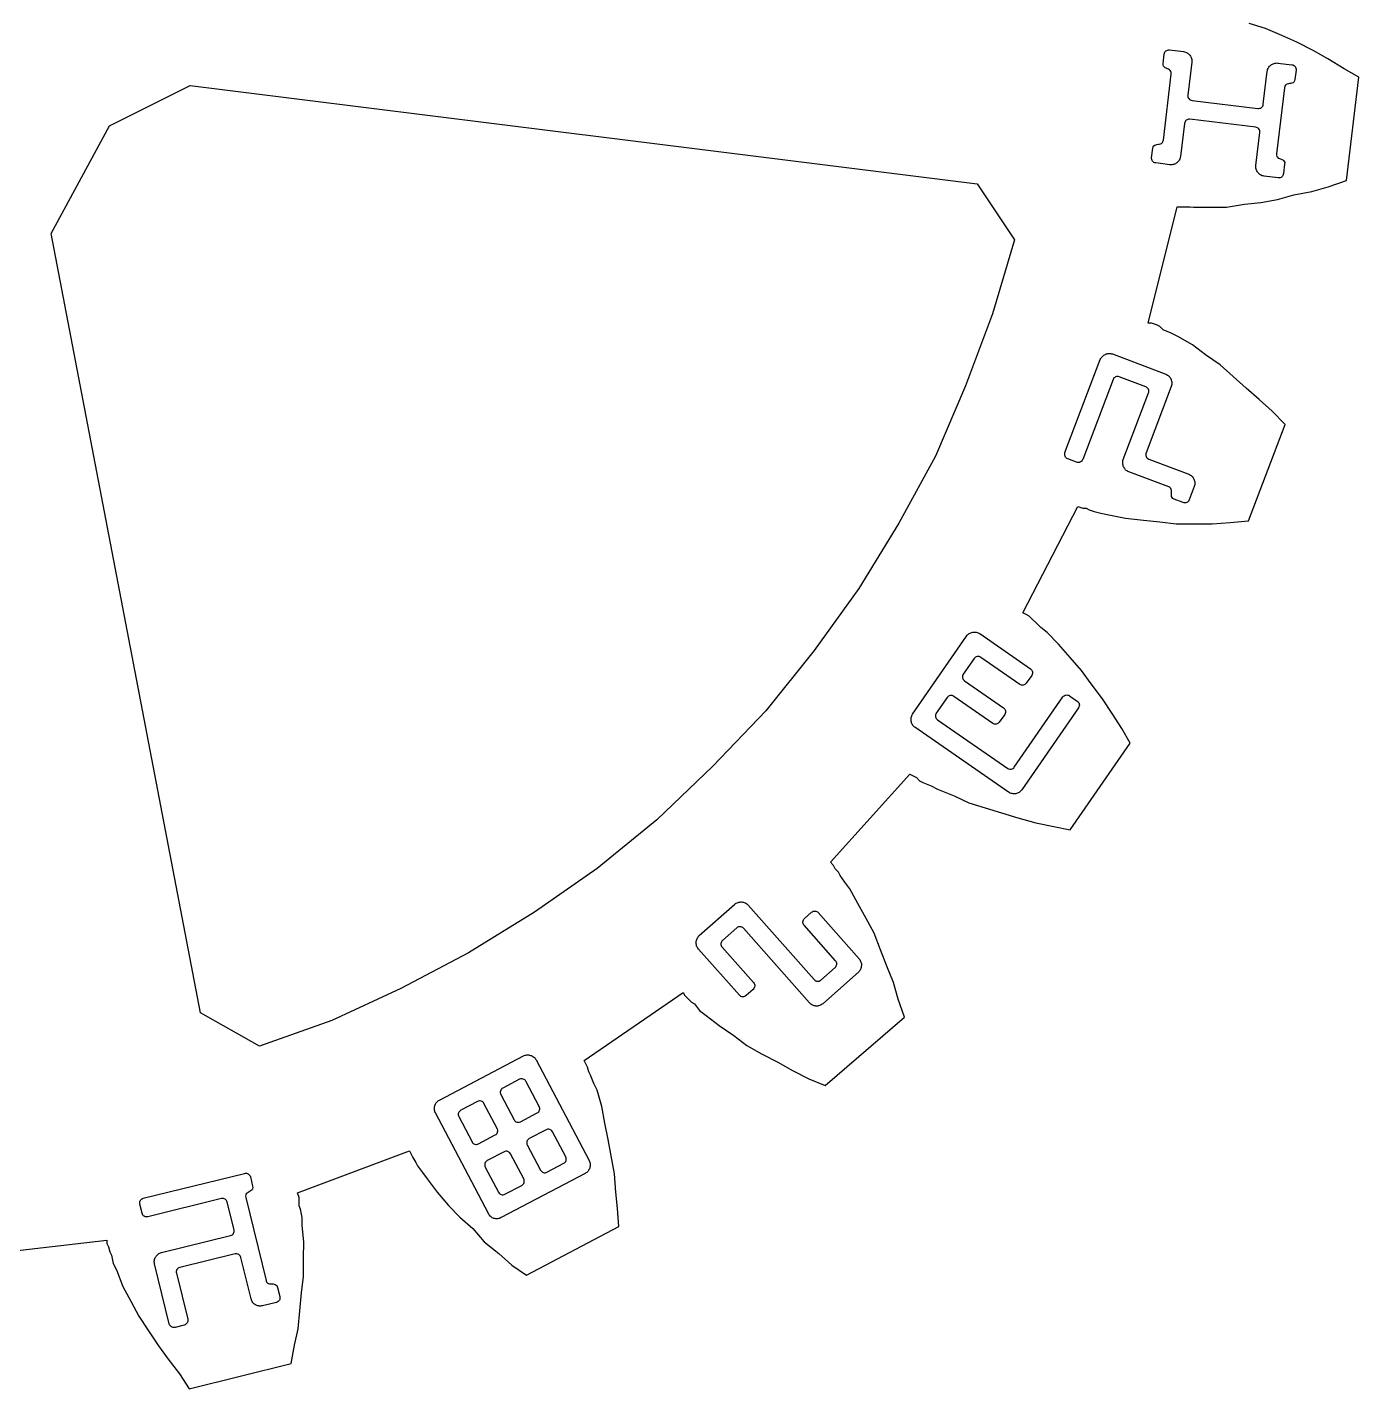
# Model space of a CAD drawing. Extents: x 6 to 255, y 30 to 363.
# Drawn here: x 217.14 to 254.85, y 113.71 to 152.26 of the extents above; entities that cross this region are included whole.
import ezdxf

# ---------------------------------------------------------------- set-up
doc = ezdxf.new("R2010")
doc.units = 0
doc.layers.add('Cut', color=7, linetype='CONTINUOUS')
doc.layers.add('Engrave', color=7, linetype='CONTINUOUS')

msp = doc.modelspace()

# ---------------------------------------------------------------- linework, layer by layer
at = {"layer": 'Cut', "color": 7}
for p, q in [((252.213533, 152.219603), (251.749907, 152.362938)), ((252.676771, 152.029863), (252.213533, 152.219603)), ((253.093532, 151.840511), (252.676771, 152.029863)), ((253.556381, 151.604127), (253.093532, 151.840511)), ((253.972753, 151.368132), (253.556381, 151.604127)), ((254.435215, 151.085367), (253.972753, 151.368132)), ((254.851587, 150.849372), (254.435215, 151.085367)), ((254.501775, 147.923872), (254.851587, 150.849372)), ((219.466584, 149.471061), (221.753784, 150.614042)), ((221.753784, 150.614042), (244.042268, 147.824882)), ((217.81419, 146.416989), (219.466584, 149.471061)), ((244.042268, 147.824882), (245.098106, 146.235654)), ((253.523001, 147.606709), (253.988956, 147.742282)), ((253.988956, 147.742282), (254.501775, 147.923872)), ((251.614257, 147.250666), (252.079435, 147.29319)), ((252.079435, 147.29319), (252.545002, 147.382358)), ((252.545002, 147.382358), (253.010957, 147.51793)), ((253.010957, 147.51793), (253.523001, 147.606709)), ((248.889706, 143.880079), (249.707414, 147.173534)), ((249.707414, 147.173534), (249.846868, 147.17237)), ((249.846868, 147.17237), (249.939916, 147.171593)), ((249.939916, 147.171593), (250.07937, 147.170428)), ((250.07937, 147.170428), (250.172418, 147.169651)), ((250.172418, 147.169651), (250.404921, 147.16771)), ((250.404921, 147.16771), (250.637423, 147.165768)), ((250.637423, 147.165768), (251.102213, 147.161887)), ((251.102213, 147.161887), (251.614257, 147.250666)), ((222.045783, 124.348776), (217.81419, 146.416989)), ((245.098106, 146.235654), (244.476397, 144.149108)), ((244.476397, 144.149108), (243.715645, 142.110202)), ((248.982755, 143.879302), (248.889706, 143.880079)), ((249.121821, 143.831732), (248.982755, 143.879302)), ((249.214482, 143.78455), (249.121821, 143.831732)), ((249.306753, 143.690724), (249.214482, 143.78455)), ((249.538479, 143.595734), (249.306753, 143.690724)), ((249.723561, 143.501134), (249.538479, 143.595734)), ((250.139933, 143.265138), (249.723561, 143.501134)), ((250.509441, 142.98315), (250.139933, 143.265138)), ((250.925426, 142.700773), (250.509441, 142.98315)), ((251.294546, 142.37231), (250.925426, 142.700773)), ((251.663666, 142.043847), (251.294546, 142.37231)), ((243.715645, 142.110202), (242.862328, 140.118574)), ((252.032786, 141.715386), (251.663666, 142.043847)), ((252.401906, 141.386923), (252.032786, 141.715386)), ((252.770638, 141.011981), (252.401906, 141.386923)), ((251.725065, 138.278639), (252.770638, 141.011981)), ((242.862328, 140.118574), (241.823857, 138.221451)), ((245.335043, 135.682119), (246.894096, 138.690486)), ((246.894096, 138.690486), (247.033162, 138.642916)), ((247.033162, 138.642916), (247.126211, 138.642139)), ((247.126211, 138.642139), (247.218872, 138.594957)), ((247.218872, 138.594957), (247.357938, 138.547387)), ((247.357938, 138.547387), (247.54341, 138.49943)), ((247.54341, 138.49943), (247.775524, 138.451083)), ((247.775524, 138.451083), (248.239538, 138.354154)), ((241.823857, 138.221451), (240.692821, 136.371581)), ((248.239538, 138.354154), (248.750417, 138.303479)), ((248.750417, 138.303479), (249.21482, 138.253192)), ((249.21482, 138.253192), (249.679223, 138.202906)), ((249.679223, 138.202906), (250.19049, 138.198637)), ((250.19049, 138.198637), (250.701757, 138.194367)), ((250.701757, 138.194367), (251.213411, 138.236503)), ((251.213411, 138.236503), (251.725065, 138.278639)), ((240.692821, 136.371581), (239.423131, 134.615829)), ((245.427704, 135.634937), (245.335043, 135.682119)), ((245.520365, 135.587755), (245.427704, 135.634937)), ((245.612637, 135.493929), (245.520365, 135.587755)), ((245.704908, 135.400104), (245.612637, 135.493929)), ((245.843198, 135.259486), (245.704908, 135.400104)), ((246.027892, 135.11848), (245.843198, 135.259486)), ((246.350533, 134.790405), (246.027892, 135.11848)), ((239.423131, 134.615829), (238.060853, 132.90733)), ((246.672786, 134.415851), (246.350533, 134.790405)), ((246.995037, 134.041297), (246.672786, 134.415851)), ((247.27081, 133.667131), (246.995037, 134.041297)), ((247.592673, 133.246098), (247.27081, 133.667131)), ((247.868059, 132.825454), (247.592673, 133.246098)), ((238.060853, 132.90733), (236.560308, 131.339448)), ((248.143911, 132.404472), (247.868059, 132.825454)), ((248.37292, 131.984217), (248.143911, 132.404472)), ((246.679094, 129.53477), (248.37292, 131.984217)), ((236.560308, 131.339448), (234.967199, 129.81882)), ((239.884569, 128.615532), (242.13655, 131.1068)), ((242.13655, 131.1068), (242.229211, 131.059618)), ((242.229211, 131.059618), (242.321872, 131.012436)), ((242.321872, 131.012436), (242.414143, 130.91861)), ((242.414143, 130.91861), (242.506804, 130.871428)), ((242.506804, 130.871428), (242.738529, 130.776438)), ((242.738529, 130.776438), (242.923611, 130.681838)), ((242.923611, 130.681838), (243.38685, 130.492097)), ((243.38685, 130.492097), (243.803611, 130.302745)), ((243.803611, 130.302745), (244.267237, 130.15941)), ((244.267237, 130.15941), (244.730863, 130.016075)), ((244.730863, 130.016075), (245.194489, 129.87274)), ((234.967199, 129.81882), (233.2823, 128.438398)), ((245.194489, 129.87274), (245.704591, 129.729017)), ((245.704591, 129.729017), (246.215081, 129.631699)), ((246.215081, 129.631699), (246.679094, 129.53477)), ((233.2823, 128.438398), (231.505589, 127.198206)), ((239.97684, 128.521706), (239.884569, 128.615532)), ((240.022469, 128.42827), (239.97684, 128.521706)), ((240.11474, 128.334445), (240.022469, 128.42827)), ((240.160368, 128.241009), (240.11474, 128.334445)), ((240.29827, 128.053985), (240.160368, 128.241009)), ((240.436172, 127.866962), (240.29827, 128.053985)), ((240.665181, 127.446707), (240.436172, 127.866962)), ((240.89419, 127.026452), (240.665181, 127.446707)), ((231.505589, 127.198206), (229.636701, 126.051743)), ((241.123199, 126.606196), (240.89419, 127.026452)), ((241.305177, 126.139854), (241.123199, 126.606196)), ((241.487155, 125.673512), (241.305177, 126.139854)), ((229.636701, 126.051743), (227.722501, 125.045099)), ((241.669133, 125.20717), (241.487155, 125.673512)), ((227.722501, 125.045099), (225.7626, 124.131796)), ((232.911783, 123.003188), (235.716862, 124.932038)), ((235.716862, 124.932038), (235.76249, 124.838602)), ((241.804705, 124.741215), (241.669133, 125.20717)), ((235.76249, 124.838602), (235.854762, 124.744777)), ((235.854762, 124.744777), (235.947033, 124.650951)), ((235.947033, 124.650951), (236.039694, 124.603769)), ((236.039694, 124.603769), (236.177596, 124.416746)), ((241.986295, 124.228396), (241.804705, 124.741215)), ((223.711275, 123.405199), (222.045783, 124.348776)), ((236.177596, 124.416746), (236.36229, 124.27574)), ((236.36229, 124.27574), (236.731798, 123.993751)), ((239.738972, 122.294888), (241.986295, 124.228396)), ((225.7626, 124.131796), (223.711275, 123.405199)), ((236.731798, 123.993751), (237.147783, 123.711374)), ((237.147783, 123.711374), (237.517291, 123.429386)), ((237.517291, 123.429386), (237.933664, 123.19339)), ((232.957411, 122.909752), (232.911783, 123.003188)), ((237.933664, 123.19339), (238.396512, 122.957007)), ((233.00304, 122.816316), (232.957411, 122.909752)), ((233.04828, 122.676474), (233.00304, 122.816316)), ((233.093909, 122.583038), (233.04828, 122.676474)), ((238.396512, 122.957007), (238.812884, 122.721011)), ((238.812884, 122.721011), (239.275733, 122.484628)), ((233.185016, 122.349759), (233.093909, 122.583038)), ((233.276512, 122.163123), (233.185016, 122.349759)), ((239.275733, 122.484628), (239.738972, 122.294888)), ((233.412085, 121.697168), (233.276512, 122.163123)), ((233.501252, 121.231601), (233.412085, 121.697168)), ((233.590419, 120.766034), (233.501252, 121.231601)), ((233.679586, 120.300467), (233.590419, 120.766034)), ((224.792624, 119.259302), (227.963332, 120.441374)), ((227.963332, 120.441374), (228.00896, 120.347938)), ((228.00896, 120.347938), (228.054588, 120.254502)), ((233.768365, 119.788423), (233.679586, 120.300467)), ((228.054588, 120.254502), (228.146472, 120.114271)), ((228.146472, 120.114271), (228.192101, 120.020835)), ((228.192101, 120.020835), (228.330002, 119.833812)), ((228.330002, 119.833812), (228.467904, 119.646788)), ((228.467904, 119.646788), (228.743683, 119.272622)), ((233.810501, 119.276768), (233.768365, 119.788423)), ((224.837865, 119.119461), (224.792624, 119.259302)), ((228.743683, 119.272622), (229.065938, 118.898069)), ((233.853025, 118.81159), (233.810501, 119.276768)), ((224.835923, 118.886959), (224.837088, 119.026413)), ((224.881551, 118.793523), (224.835923, 118.886959)), ((224.837088, 119.026413), (224.837865, 119.119461)), ((224.926015, 118.560633), (224.881551, 118.793523)), ((229.065938, 118.898069), (229.388582, 118.569991)), ((233.895161, 118.299936), (233.853025, 118.81159)), ((224.924074, 118.328131), (224.926015, 118.560633)), ((229.388582, 118.569991), (229.757702, 118.241526)), ((224.966598, 117.862953), (224.924074, 118.328131)), ((229.757702, 118.241526), (230.079957, 117.866972)), ((231.280659, 116.927276), (233.895161, 118.299936)), ((215.992614, 117.519904), (219.389122, 117.909885)), ((219.389122, 117.909885), (219.388345, 117.816836)), ((219.388345, 117.816836), (219.433973, 117.7234)), ((219.433973, 117.7234), (219.479214, 117.583559)), ((224.962716, 117.398163), (224.966598, 117.862953)), ((230.079957, 117.866972), (230.495554, 117.538119)), ((219.479214, 117.583559), (219.524842, 117.490123)), ((219.524842, 117.490123), (219.569306, 117.257233)), ((219.569306, 117.257233), (219.660802, 117.070597)), ((224.958447, 116.886896), (224.962716, 117.398163)), ((230.495554, 117.538119), (230.864674, 117.209653)), ((230.864674, 117.209653), (231.280659, 116.927276)), ((219.660802, 117.070597), (219.84278, 116.604255)), ((224.908161, 116.422493), (224.958447, 116.886896)), ((219.84278, 116.604255), (220.071789, 116.184)), ((220.071789, 116.184), (220.300798, 115.763745)), ((224.857486, 115.911614), (224.908161, 116.422493)), ((220.300798, 115.763745), (220.576189, 115.343102)), ((224.806811, 115.400734), (224.857486, 115.911614)), ((220.576189, 115.343102), (220.85158, 114.92246)), ((224.709882, 114.936721), (224.806811, 115.400734)), ((220.85158, 114.92246), (221.127358, 114.548294)), ((224.612564, 114.426231), (224.709882, 114.936721)), ((221.127358, 114.548294), (221.449225, 114.127263)), ((221.449225, 114.127263), (221.724616, 113.706621)), ((221.724616, 113.706621), (224.612564, 114.426231))]:
    msp.add_line(p, q, dxfattribs=at)
at = {"layer": 'Engrave', "color": 5}
for p, q in [((249.489423, 151.617466), (249.889584, 151.569085)), ((249.307656, 151.233429), (249.339909, 151.500203)), ((250.124094, 151.270055), (250.01121, 150.336343)), ((252.557311, 151.246563), (252.957475, 151.198184)), ((249.316412, 149.066978), (249.542178, 150.934402)), ((252.145403, 150.078324), (252.258284, 151.012036)), ((253.074738, 151.048673), (253.042486, 150.781896)), ((252.743462, 150.547356), (252.517693, 148.67993)), ((250.128463, 150.186825), (251.995887, 149.961058)), ((251.931394, 149.427492), (250.063971, 149.653258)), ((249.914457, 149.535997), (249.801573, 148.602285)), ((251.935776, 148.344266), (252.04866, 149.277978)), ((248.985132, 148.565659), (249.017385, 148.832433)), ((249.502546, 148.367761), (249.102382, 148.41614)), ((252.752217, 148.380901), (252.719964, 148.114126)), ((252.719964, 148.114126), (252.719969, 148.114118)), ((252.570456, 147.996853), (252.170292, 148.045232)), ((246.530495, 140.213999), (247.531408, 142.852032)), ((247.877975, 143.007949), (249.385423, 142.435999)), ((247.890934, 142.284509), (247.033012, 140.023335)), ((248.817944, 142.076494), (248.064218, 142.362468)), ((248.180973, 140.0189), (248.895907, 141.90321)), ((249.541336, 142.089429), (248.826401, 140.205119)), ((246.859729, 139.945391), (246.608486, 140.040715)), ((248.904394, 140.031836), (250.03498, 139.602875)), ((249.467467, 139.24337), (248.336882, 139.672331)), ((250.190891, 139.256305), (250.047902, 138.879443)), ((249.874436, 138.801478), (249.623196, 138.896802)), ((250.047902, 138.879443), (250.04772, 138.879419)), ((242.213632, 132.810724), (243.742805, 135.020371)), ((244.116688, 135.088398), (245.55296, 134.094435)), ((243.955374, 134.38308), (243.649539, 133.941149)), ((245.247141, 133.65252), (244.142315, 134.417108)), ((245.586998, 133.907496), (245.43408, 133.686532)), ((243.683567, 133.754205), (244.788391, 132.98962)), ((243.190805, 133.278259), (242.88497, 132.836331)), ((244.482569, 132.547702), (243.377746, 133.31229)), ((245.094595, 131.307145), (246.47085, 133.295827)), ((246.657791, 133.329855), (246.878755, 133.176939)), ((242.918972, 132.649387), (244.907654, 131.27313)), ((244.822429, 132.802681), (244.669511, 132.581717)), ((246.912794, 132.990001), (245.307159, 130.669869)), ((244.933374, 130.601834), (242.281797, 132.436842)), ((245.307159, 130.669869), (245.307257, 130.669994)), ((236.171718, 126.536834), (237.177569, 127.427618)), ((237.556894, 127.404604), (239.427535, 125.292319)), ((239.15171, 127.022281), (239.352881, 127.200438)), ((239.542544, 127.188932), (240.70056, 125.881327)), ((237.232076, 126.758021), (236.829737, 126.401706)), ((239.292384, 124.634229), (237.42174, 126.746514)), ((240.030955, 125.826756), (239.140174, 126.832607)), ((237.306731, 124.849904), (236.148715, 126.157509)), ((236.818199, 126.212032), (237.708982, 125.206184)), ((239.617199, 125.280815), (240.019538, 125.637127)), ((240.677554, 125.502001), (239.671706, 124.611218)), ((237.697565, 125.016554), (237.496397, 124.838397)), ((239.671706, 124.611218), (239.671709, 124.611197)), ((228.810028, 121.882065), (231.188495, 123.132589)), ((231.551392, 123.019807), (233.052024, 120.165649)), ((231.081852, 122.469331), (230.606158, 122.219226)), ((231.638459, 121.699388), (231.263301, 122.412927)), ((229.892619, 121.844068), (229.416924, 121.593963)), ((230.549756, 122.037777), (230.924912, 121.324238)), ((230.197874, 118.665004), (228.697244, 121.519162)), ((230.449225, 121.074125), (230.074067, 121.787664)), ((231.106363, 121.267829), (231.582055, 121.517932)), ((231.582055, 121.517932), (231.582047, 121.517935)), ((229.360523, 121.412511), (229.735681, 120.698972)), ((229.91713, 120.642566), (230.392824, 120.892671)), ((230.392824, 120.892671), (230.392816, 120.892671)), ((231.832165, 121.042251), (231.356474, 120.792145)), ((232.388775, 120.272308), (232.013614, 120.985847)), ((230.642935, 120.41699), (230.16724, 120.166885)), ((231.199541, 119.647047), (230.824383, 120.360586)), ((231.300072, 120.610697), (231.67523, 119.897155)), ((230.110839, 119.985436), (230.486, 119.271897)), ((231.856682, 119.840749), (232.332371, 120.090854)), ((232.332371, 120.090854), (232.332363, 120.090854)), ((220.424269, 119.09931), (223.294617, 119.805281)), ((223.45718, 119.706907), (223.521357, 119.445964)), ((232.939227, 119.802755), (230.560774, 118.552217)), ((230.667448, 119.215488), (231.14314, 119.465593)), ((231.14314, 119.465593), (231.143132, 119.465593)), ((220.390074, 118.67581), (220.325894, 118.93675)), ((222.640159, 119.090867), (220.552631, 118.577432)), ((222.995259, 118.209667), (222.802722, 118.992489)), ((223.324581, 119.120844), (223.902198, 116.772376)), ((220.939825, 117.565763), (222.896882, 118.047107)), ((221.160228, 115.544529), (220.743063, 117.240643)), ((223.025231, 117.525224), (221.459583, 117.140149)), ((223.476597, 116.252612), (223.187791, 117.426847)), ((221.361209, 116.977589), (221.682103, 115.672884)), ((224.227334, 116.575624), (224.291514, 116.314684)), ((224.193137, 116.152124), (223.801725, 116.055855)), ((221.583726, 115.510324), (221.322783, 115.446144)), ((221.322783, 115.446144), (221.322786, 115.446152))]:
    msp.add_line(p, q, dxfattribs=at)
for points in [[(249.339909, 151.500203), (249.344266, 151.536328), (249.361245, 151.565995), (249.390847, 151.589206)], [(249.390847, 151.589206), (249.420438, 151.612412), (249.453296, 151.621832), (249.489423, 151.617466)], [(249.889584, 151.569085), (249.92571, 151.56471), (249.958829, 151.552953), (249.98894, 151.533813)], [(249.98894, 151.533813), (250.019215, 151.516056), (250.045347, 151.493161), (250.067336, 151.465127)], [(249.319933, 151.160044), (249.308062, 151.178399), (249.30397, 151.202861), (249.307656, 151.233429)], [(249.363081, 151.11465), (249.344797, 151.126732), (249.330414, 151.141864), (249.319933, 151.160044)], [(250.067336, 151.465127), (250.088106, 151.438653), (250.104194, 151.40851), (250.115601, 151.374698)], [(250.115601, 151.374698), (250.12562, 151.341061), (250.128451, 151.30618), (250.124094, 151.270055)], [(252.293556, 151.11139), (252.311315, 151.141667), (252.334127, 151.167104), (252.361993, 151.187701)], [(252.361993, 151.187701), (252.388639, 151.209855), (252.418779, 151.225948), (252.452415, 151.23598)], [(252.452415, 151.23598), (252.486219, 151.24741), (252.521185, 151.250937), (252.557311, 151.246563)], [(252.957475, 151.198184), (252.993599, 151.193809), (253.02335, 151.177525), (253.046727, 151.149331)], [(253.046727, 151.149331), (253.070107, 151.121132), (253.079444, 151.087579), (253.074738, 151.048673)], [(249.424922, 151.083913), (249.401972, 151.092327), (249.381359, 151.102572), (249.363081, 151.11465)], [(249.486758, 151.053176), (249.468474, 151.065241), (249.447862, 151.075487), (249.424922, 151.083913)], [(249.531991, 151.007528), (249.52012, 151.025883), (249.505043, 151.041099), (249.486758, 151.053176)], [(249.542178, 150.934402), (249.545882, 150.96497), (249.542486, 150.989346), (249.531991, 151.007528)], [(252.258284, 151.012036), (252.262641, 151.048159), (252.274398, 151.081277), (252.293556, 151.11139)], [(253.042486, 150.781896), (253.038464, 150.748552), (253.029188, 150.724298), (253.014657, 150.709136)], [(252.773373, 150.619866), (252.757462, 150.604872), (252.747492, 150.580703), (252.743462, 150.547356)], [(252.825845, 150.651586), (252.805384, 150.645607), (252.787893, 150.635033), (252.773373, 150.619866)], [(252.892975, 150.66463), (252.868848, 150.663396), (252.846472, 150.659048), (252.825845, 150.651586)], [(252.959851, 150.675584), (252.939388, 150.669605), (252.917096, 150.665953), (252.892975, 150.66463)], [(253.014657, 150.709136), (252.998747, 150.694143), (252.980478, 150.682959), (252.959851, 150.675584)], [(250.01121, 150.336343), (250.006836, 150.300214), (250.015558, 150.267438), (250.037377, 150.238016)], [(250.037377, 150.238016), (250.059198, 150.208593), (250.08956, 150.191529), (250.128463, 150.186825)], [(251.995887, 149.961058), (252.034791, 149.956349), (252.068261, 149.964992), (252.096296, 149.986987)], [(252.096296, 149.986987), (252.124328, 150.008974), (252.140697, 150.03942), (252.145403, 150.078324)], [(249.965395, 149.624998), (249.935804, 149.60179), (249.918825, 149.572123), (249.914457, 149.535997)], [(250.063971, 149.653258), (250.027844, 149.657632), (249.994986, 149.648212), (249.965395, 149.624998)], [(252.020646, 149.378636), (251.997266, 149.406837), (251.967515, 149.423122), (251.931394, 149.427492)], [(252.04866, 149.277978), (252.05337, 149.316883), (252.044032, 149.350435), (252.020646, 149.378636)], [(249.017385, 148.832433), (249.021248, 148.864391), (249.03105, 148.887172), (249.046793, 148.900775)], [(249.046793, 148.900775), (249.06131, 148.915944), (249.078801, 148.926517), (249.099265, 148.932493)], [(249.099265, 148.932493), (249.119892, 148.939866), (249.142269, 148.944214), (249.166395, 148.945537)], [(249.166395, 148.945537), (249.190688, 148.948236), (249.213063, 148.952584), (249.233523, 148.958581)], [(249.233523, 148.958581), (249.254152, 148.965954), (249.272421, 148.977137), (249.288331, 148.99213)], [(249.288331, 148.99213), (249.303024, 149.008676), (249.312385, 149.033625), (249.316412, 149.066978)], [(249.011299, 148.467332), (248.98948, 148.496754), (248.980758, 148.529529), (248.985132, 148.565659)], [(249.102382, 148.41614), (249.063478, 148.42085), (249.033117, 148.437914), (249.011299, 148.467332)], [(249.767881, 148.49851), (249.750122, 148.468233), (249.728004, 148.442712), (249.701528, 148.421948)], [(249.801573, 148.602285), (249.797039, 148.564767), (249.785809, 148.530176), (249.767881, 148.49851)], [(252.517693, 148.67993), (252.513671, 148.646585), (252.517596, 148.620736), (252.529467, 148.602381)], [(252.529467, 148.602381), (252.539962, 148.584198), (252.554345, 148.569067), (252.572617, 148.556986)], [(252.572617, 148.556986), (252.591066, 148.546297), (252.611846, 148.53744), (252.634959, 148.530417)], [(252.634959, 148.530417), (252.658076, 148.523396), (252.678773, 148.513846), (252.697048, 148.501765)], [(252.697048, 148.501765), (252.715499, 148.491076), (252.73066, 148.476554), (252.742533, 148.458201)], [(252.742533, 148.458201), (252.753028, 148.440019), (252.756256, 148.414252), (252.752217, 148.380901)], [(249.611358, 148.375752), (249.576331, 148.365892), (249.54006, 148.363228), (249.502546, 148.367761)], [(249.701528, 148.421948), (249.675052, 148.401183), (249.644996, 148.385785), (249.611358, 148.375752)], [(251.946359, 148.239367), (251.935017, 148.273202), (251.93149, 148.308168), (251.935776, 148.344266)], [(251.994376, 148.146858), (251.972391, 148.174892), (251.956385, 148.205728), (251.946359, 148.239367)], [(252.07069, 148.078421), (252.04058, 148.097568), (252.015142, 148.12038), (251.994376, 148.146858)], [(252.170292, 148.045232), (252.134168, 148.049606), (252.100967, 148.060669), (252.07069, 148.078421)], [(252.719969, 148.114118), (252.71526, 148.075214), (252.698892, 148.044769), (252.670865, 148.022782)], [(252.670865, 148.022782), (252.64283, 148.000795), (252.60936, 147.992152), (252.570456, 147.996853)], [(247.531408, 142.852032), (247.54432, 142.886056), (247.56368, 142.915385), (247.589489, 142.940019)], [(247.589489, 142.940019), (247.613995, 142.965151), (247.642245, 142.984372), (247.674238, 142.997683)], [(247.674238, 142.997683), (247.70542, 143.012799), (247.738542, 143.021187), (247.773605, 143.022845)], [(247.773605, 143.022845), (247.809163, 143.025826), (247.843953, 143.02086), (247.877975, 143.007949)], [(247.961742, 142.358685), (247.927447, 142.343251), (247.903844, 142.318526), (247.890934, 142.284509)], [(248.064218, 142.362468), (248.030196, 142.37538), (247.996037, 142.374119), (247.961742, 142.358685)], [(249.385423, 142.435999), (249.419446, 142.423087), (249.448775, 142.403727), (249.47341, 142.377917)], [(249.47341, 142.377917), (249.498533, 142.353408), (249.518406, 142.32491), (249.533029, 142.292423)], [(249.533029, 142.292423), (249.54684, 142.261736), (249.555227, 142.228614), (249.55819, 142.193056)], [(248.892864, 142.007652), (248.876954, 142.040642), (248.85198, 142.063589), (248.817944, 142.076494)], [(248.895907, 141.90321), (248.909806, 141.939851), (248.908792, 141.974665), (248.892864, 142.007652)], [(249.55819, 142.193056), (249.559778, 142.157991), (249.55416, 142.123449), (249.541336, 142.089429)], [(246.532347, 140.112267), (246.5182, 140.146057), (246.517583, 140.179968), (246.530495, 140.213999)], [(246.608486, 140.040715), (246.571848, 140.054615), (246.546468, 140.078465), (246.532347, 140.112267)], [(247.033012, 140.023335), (247.019113, 139.986695), (246.995916, 139.961067), (246.963422, 139.94645)], [(248.166077, 139.91453), (248.163096, 139.95009), (248.168062, 139.98488), (248.180973, 140.0189)], [(248.826401, 140.205119), (248.813489, 140.171098), (248.814106, 140.137187), (248.828253, 140.103387)], [(248.828253, 140.103387), (248.842399, 140.069596), (248.86778, 140.045746), (248.904394, 140.031836)], [(246.963422, 139.94645), (246.930931, 139.931827), (246.896367, 139.931474), (246.859729, 139.945391)], [(248.190498, 139.813203), (248.175876, 139.84569), (248.167735, 139.879466), (248.166077, 139.91453)], [(248.248151, 139.728451), (248.223524, 139.754268), (248.204306, 139.782518), (248.190498, 139.813203)], [(248.336882, 139.672331), (248.30286, 139.685242), (248.273283, 139.703949), (248.248151, 139.728451)], [(250.03498, 139.602875), (250.069002, 139.589963), (250.09833, 139.570602), (250.122965, 139.544791)], [(249.526755, 139.19842), (249.516013, 139.217462), (249.496251, 139.232446), (249.467467, 139.24337)], [(249.546917, 139.139124), (249.544712, 139.16092), (249.537991, 139.180685), (249.526755, 139.19842)], [(250.122965, 139.544791), (250.148104, 139.520289), (250.167976, 139.49179), (250.182583, 139.459296)], [(250.182583, 139.459296), (250.196395, 139.428611), (250.204782, 139.395489), (250.207745, 139.359929)], [(250.207745, 139.359929), (250.209333, 139.324867), (250.203715, 139.290325), (250.190891, 139.256305)], [(249.543742, 139.001048), (249.541537, 139.022845), (249.542066, 139.045857), (249.545329, 139.070086)], [(249.563162, 138.939789), (249.55242, 138.958832), (249.545946, 138.979252), (249.543742, 139.001048)], [(249.545329, 139.070086), (249.548522, 139.094313), (249.549051, 139.117326), (249.546917, 139.139124)], [(249.623196, 138.896802), (249.594407, 138.907721), (249.574396, 138.92205), (249.563162, 138.939789)], [(249.978134, 138.802537), (249.945644, 138.787914), (249.911078, 138.787561), (249.874436, 138.801478)], [(250.04772, 138.879419), (250.03382, 138.842782), (250.010625, 138.817154), (249.978134, 138.802537)], [(243.742805, 135.020371), (243.763513, 135.050293), (243.789357, 135.07411), (243.820336, 135.091819)], [(243.820336, 135.091819), (243.850161, 135.110324), (243.882201, 135.12219), (243.916456, 135.127419)], [(243.916456, 135.127419), (243.950358, 135.134598), (243.984526, 135.134774), (244.018958, 135.127948)], [(244.018958, 135.127948), (244.054189, 135.122286), (244.086765, 135.109102), (244.116688, 135.088398)], [(244.041932, 134.438063), (244.004935, 134.431325), (243.976082, 134.412997), (243.955374, 134.38308)], [(244.142315, 134.417108), (244.112392, 134.437814), (244.078932, 134.444799), (244.041932, 134.438063)], [(243.649539, 133.941149), (243.628833, 133.911228), (243.621275, 133.878166), (243.626864, 133.841964)], [(243.626864, 133.841964), (243.632438, 133.805759), (243.651339, 133.776506), (243.683567, 133.754205)], [(245.55296, 134.094435), (245.58288, 134.073727), (245.601609, 134.04545), (245.609144, 134.009604)], [(245.609144, 134.009604), (245.616676, 133.973759), (245.609294, 133.939723), (245.586998, 133.907496)], [(245.348053, 133.628628), (245.313001, 133.622243), (245.279364, 133.630207), (245.247141, 133.65252)], [(245.43408, 133.686532), (245.411779, 133.654308), (245.383103, 133.635006), (245.348053, 133.628628)], [(243.277363, 133.333245), (243.240364, 133.326507), (243.211511, 133.308178), (243.190805, 133.278259)], [(243.377746, 133.31229), (243.347823, 133.332998), (243.314362, 133.339983), (243.277363, 133.333245)], [(246.47085, 133.295827), (246.491558, 133.325748), (246.52041, 133.344076), (246.557408, 133.35081)], [(246.557408, 133.35081), (246.594407, 133.357548), (246.627868, 133.350563), (246.657791, 133.329855)], [(246.878755, 133.176939), (246.908678, 133.156231), (246.927406, 133.127954), (246.934939, 133.092109)], [(246.934939, 133.092109), (246.942471, 133.056261), (246.935089, 133.022225), (246.912794, 132.990001)], [(242.173556, 132.608765), (242.167171, 132.643819), (242.167347, 132.678562), (242.174085, 132.712995)], [(242.174085, 132.712995), (242.179747, 132.748227), (242.192929, 132.780803), (242.213632, 132.810724)], [(242.88497, 132.836331), (242.864264, 132.806408), (242.856697, 132.773346), (242.862269, 132.737144)], [(242.862269, 132.737144), (242.867843, 132.70094), (242.886744, 132.671688), (242.918972, 132.649387)], [(244.788391, 132.98962), (244.818313, 132.968913), (244.837041, 132.940637), (244.844575, 132.904789)], [(244.844575, 132.904789), (244.852107, 132.868941), (244.844725, 132.834905), (244.822429, 132.802681)], [(242.209155, 132.512645), (242.191444, 132.54362), (242.179578, 132.575661), (242.173556, 132.608765)], [(242.281797, 132.436842), (242.251874, 132.45755), (242.22766, 132.482817), (242.209155, 132.512645)], [(244.583481, 132.52381), (244.548431, 132.517425), (244.514794, 132.525389), (244.482569, 132.547702)], [(244.669511, 132.581717), (244.64721, 132.549492), (244.618533, 132.53019), (244.583481, 132.52381)], [(244.907654, 131.27313), (244.939877, 131.250829), (244.973514, 131.242865), (245.008566, 131.249238)], [(245.008566, 131.249238), (245.043616, 131.255623), (245.072293, 131.274926), (245.094595, 131.307145)], [(245.03336, 130.55817), (244.997776, 130.565773), (244.964447, 130.580327), (244.933374, 130.601834)], [(245.134669, 130.557112), (245.101565, 130.551079), (245.067795, 130.551432), (245.03336, 130.55817)], [(245.229067, 130.5939), (245.19924, 130.575395), (245.167774, 130.563132), (245.134669, 130.557112)], [(245.307257, 130.669994), (245.285755, 130.638921), (245.259692, 130.613556), (245.229067, 130.5939)], [(237.177569, 127.427618), (237.204809, 127.451742), (237.235581, 127.468713), (237.269887, 127.478529)], [(237.269887, 127.478529), (237.303264, 127.489394), (237.337209, 127.493284), (237.371723, 127.490197)], [(237.371723, 127.490197), (237.406359, 127.489139), (237.439586, 127.481175), (237.471405, 127.466305)], [(237.471405, 127.466305), (237.504271, 127.452406), (237.532768, 127.431839), (237.556894, 127.404604)], [(239.352881, 127.200438), (239.380122, 127.224563), (239.412511, 127.235487), (239.450049, 127.23321)], [(239.450049, 127.23321), (239.487586, 127.230934), (239.518418, 127.216175), (239.542544, 127.188932)], [(239.140174, 126.832607), (239.114192, 126.861944), (239.102814, 126.894861), (239.10604, 126.931357)], [(239.10604, 126.931357), (239.10925, 126.967849), (239.124474, 126.998157), (239.15171, 127.022281)], [(236.110018, 126.451347), (236.123917, 126.484214), (236.144484, 126.51271), (236.171718, 126.536834)], [(237.329247, 126.790792), (237.291708, 126.793067), (237.259317, 126.782144), (237.232076, 126.758021)], [(237.42174, 126.746514), (237.39762, 126.773759), (237.366789, 126.788518), (237.329247, 126.790792)], [(236.096233, 126.248439), (236.086408, 126.282741), (236.082518, 126.316686), (236.084565, 126.350274)], [(236.084565, 126.350274), (236.086717, 126.385838), (236.095201, 126.419529), (236.110018, 126.451347)], [(236.148715, 126.157509), (236.124596, 126.184752), (236.107102, 126.215062), (236.096233, 126.248439)], [(236.784065, 126.310785), (236.780854, 126.274294), (236.792232, 126.241376), (236.818199, 126.212032)], [(236.829737, 126.401706), (236.802496, 126.377582), (236.787271, 126.347275), (236.784065, 126.310785)], [(240.019538, 125.637127), (240.048877, 125.663107), (240.064161, 125.694402), (240.06539, 125.731011)], [(240.06539, 125.731011), (240.066625, 125.767621), (240.055146, 125.799536), (240.030955, 125.826756)], [(240.70056, 125.881327), (240.724679, 125.854081), (240.741649, 125.823308), (240.751471, 125.789005)], [(240.764541, 125.685598), (240.762495, 125.65201), (240.754531, 125.618784), (240.740649, 125.585919)], [(240.751471, 125.789005), (240.762266, 125.755604), (240.766622, 125.721135), (240.764541, 125.685598)], [(240.740649, 125.585919), (240.725833, 125.554099), (240.704801, 125.526126), (240.677554, 125.502001)], [(237.743417, 125.110439), (237.742183, 125.07383), (237.726899, 125.042535), (237.697565, 125.016554)], [(237.708982, 125.206184), (237.733101, 125.178939), (237.74458, 125.147024), (237.743417, 125.110439)], [(239.427535, 125.292319), (239.453516, 125.262982), (239.484288, 125.247235), (239.519851, 125.245078)], [(239.519851, 125.245078), (239.555413, 125.242926), (239.587862, 125.254838), (239.617199, 125.280815)], [(237.399046, 124.802663), (237.363485, 124.804815), (237.332713, 124.820562), (237.306731, 124.849904)], [(237.496397, 124.838397), (237.467058, 124.812415), (237.434608, 124.800504), (237.399046, 124.802663)], [(239.379085, 124.567993), (239.346336, 124.583868), (239.317436, 124.605947), (239.292384, 124.634229)], [(239.477192, 124.542699), (239.443606, 124.544727), (239.410904, 124.553159), (239.379085, 124.567993)], [(239.577636, 124.555928), (239.544262, 124.545062), (239.51078, 124.540653), (239.477192, 124.542699)], [(239.671709, 124.611197), (239.643418, 124.586143), (239.61206, 124.56772), (239.577636, 124.555928)], [(231.188495, 123.132589), (231.220704, 123.149522), (231.254636, 123.158666), (231.290291, 123.160021)], [(231.290291, 123.160021), (231.325297, 123.162614), (231.359192, 123.158301), (231.391975, 123.147083)], [(231.391975, 123.147083), (231.425345, 123.137752), (231.455714, 123.122095), (231.483082, 123.100111)], [(231.483082, 123.100111), (231.511691, 123.078784), (231.534461, 123.052016), (231.551392, 123.019807)], [(230.606158, 122.219226), (230.573951, 122.202293), (230.55194, 122.17649), (230.540126, 122.141817)], [(231.184031, 122.477983), (231.14812, 122.489149), (231.114061, 122.486265), (231.081852, 122.469331)], [(231.263301, 122.412927), (231.246367, 122.445138), (231.219944, 122.466823), (231.184031, 122.477983)], [(228.729725, 121.813752), (228.751054, 121.842359), (228.777822, 121.86513), (228.810028, 121.882065)], [(229.994801, 121.85272), (229.958888, 121.863885), (229.924827, 121.861001), (229.892619, 121.844068)], [(230.074067, 121.787664), (230.057134, 121.819876), (230.030712, 121.841561), (229.994801, 121.85272)], [(230.540126, 122.141817), (230.528308, 122.107144), (230.531518, 122.072464), (230.549756, 122.037777)], [(228.667958, 121.619984), (228.666547, 121.655641), (228.670859, 121.689535), (228.680896, 121.721666)], [(228.697244, 121.519162), (228.680311, 121.551374), (228.670549, 121.584982), (228.667958, 121.619984)], [(228.680896, 121.721666), (228.691462, 121.755688), (228.707738, 121.786383), (228.729725, 121.813752)], [(229.350892, 121.516551), (229.339074, 121.481878), (229.342285, 121.447198), (229.360523, 121.412511)], [(229.416924, 121.593963), (229.384718, 121.577029), (229.362707, 121.551225), (229.350892, 121.516551)], [(231.582047, 121.517935), (231.616734, 121.536171), (231.639039, 121.56292), (231.648963, 121.59818)], [(231.648963, 121.59818), (231.658893, 121.63344), (231.655392, 121.667176), (231.638459, 121.699388)], [(230.459729, 120.972919), (230.469642, 121.00818), (230.466141, 121.041915), (230.449225, 121.074125)], [(230.924912, 121.324238), (230.943145, 121.289552), (230.969275, 121.266921), (231.003303, 121.256346)], [(231.003303, 121.256346), (231.037323, 121.245763), (231.071676, 121.249591), (231.106363, 121.267829)], [(231.934347, 121.050903), (231.898435, 121.062068), (231.864374, 121.059184), (231.832165, 121.042251)], [(229.735681, 120.698972), (229.753914, 120.664286), (229.780044, 120.641656), (229.814069, 120.631083)], [(230.392816, 120.892671), (230.427501, 120.910908), (230.449806, 120.937657), (230.459729, 120.972919)], [(231.290442, 120.714734), (231.278624, 120.680061), (231.281834, 120.645382), (231.300072, 120.610697)], [(231.356474, 120.792145), (231.324265, 120.775212), (231.302254, 120.749408), (231.290442, 120.714734)], [(232.013614, 120.985847), (231.996681, 121.018059), (231.970258, 121.039744), (231.934347, 121.050903)], [(229.814069, 120.631083), (229.848089, 120.6205), (229.882443, 120.624327), (229.91713, 120.642566)], [(230.745114, 120.425642), (230.709201, 120.436807), (230.675142, 120.433923), (230.642935, 120.41699)], [(230.824383, 120.360586), (230.80745, 120.392797), (230.781027, 120.414482), (230.745114, 120.425642)], [(230.101208, 120.089476), (230.08939, 120.054801), (230.092601, 120.020121), (230.110839, 119.985436)], [(230.16724, 120.166885), (230.135032, 120.149951), (230.113021, 120.124148), (230.101208, 120.089476)], [(232.332363, 120.090854), (232.36705, 120.109091), (232.389355, 120.13584), (232.399279, 120.171102)], [(232.399279, 120.171102), (232.409192, 120.206362), (232.40569, 120.240098), (232.388775, 120.272308)], [(233.067484, 119.960317), (233.0575, 119.928184), (233.041842, 119.897814), (233.02051, 119.869207)], [(233.052024, 120.165649), (233.068958, 120.133439), (233.078106, 120.099508), (233.079469, 120.063856)], [(233.079469, 120.063856), (233.082062, 120.028853), (233.078067, 119.99434), (233.067484, 119.960317)], [(223.294617, 119.805281), (223.329953, 119.813977), (223.363708, 119.808589), (223.395881, 119.789115)], [(223.395881, 119.789115), (223.428054, 119.769644), (223.448487, 119.742241), (223.45718, 119.706907)], [(231.143132, 119.465593), (231.177817, 119.48383), (231.200122, 119.510579), (231.210045, 119.545839)], [(231.210045, 119.545839), (231.219958, 119.581099), (231.216457, 119.614835), (231.199541, 119.647047)], [(231.67523, 119.897155), (231.693464, 119.862468), (231.719593, 119.839839), (231.753619, 119.829266)], [(231.753619, 119.829266), (231.78764, 119.818683), (231.821995, 119.82251), (231.856682, 119.840749)], [(233.02051, 119.869207), (232.998532, 119.841841), (232.971437, 119.81969), (232.939227, 119.802755)], [(223.324846, 119.198745), (223.316626, 119.179427), (223.316538, 119.15346), (223.324581, 119.120844)], [(223.364747, 119.247474), (223.347726, 119.234632), (223.334425, 119.21839), (223.324846, 119.198745)], [(223.422929, 119.283404), (223.400828, 119.27365), (223.381434, 119.261673), (223.364747, 119.247474)], [(223.481614, 119.317297), (223.464592, 119.304456), (223.445031, 119.293158), (223.422929, 119.283404)], [(223.518976, 119.367563), (223.510756, 119.348245), (223.498302, 119.331489), (223.481614, 119.317297)], [(223.521357, 119.445964), (223.529383, 119.413344), (223.528589, 119.387211), (223.518976, 119.367563)], [(230.486, 119.271897), (230.504233, 119.23721), (230.530362, 119.21458), (230.564385, 119.204005)], [(230.564385, 119.204005), (230.598407, 119.193422), (230.632762, 119.197249), (230.667448, 119.215488)], [(220.325894, 118.93675), (220.316528, 118.974804), (220.321749, 119.009237), (220.341557, 119.040051)], [(220.341557, 119.040051), (220.361362, 119.070866), (220.388933, 119.090619), (220.424269, 119.09931)], [(222.741423, 119.074701), (222.70925, 119.09417), (222.675495, 119.099559), (222.640159, 119.090867)], [(222.802722, 118.992489), (222.794026, 119.027824), (222.773593, 119.055227), (222.741423, 119.074701)], [(220.449833, 118.591058), (220.419353, 118.609505), (220.399433, 118.637755), (220.390074, 118.67581)], [(220.552631, 118.577432), (220.514577, 118.568066), (220.480311, 118.572608), (220.449833, 118.591058)], [(230.266282, 118.580009), (230.238262, 118.603226), (230.21546, 118.631557), (230.197874, 118.665004)], [(230.355531, 118.532059), (230.3234, 118.542042), (230.29365, 118.558026), (230.266282, 118.580009)], [(230.456237, 118.520973), (230.421231, 118.51838), (230.387662, 118.522075), (230.355531, 118.532059)], [(230.560774, 118.552217), (230.527325, 118.534631), (230.492479, 118.524217), (230.456237, 118.520973)], [(222.896882, 118.047107), (222.934936, 118.056473), (222.963019, 118.077072), (222.981131, 118.108905)], [(222.981131, 118.108905), (222.999242, 118.140744), (223.003952, 118.174331), (222.995259, 118.209667)], [(220.743063, 117.240643), (220.734367, 117.275978), (220.732973, 117.310946), (220.738882, 117.345548)], [(220.738882, 117.345548), (220.746149, 117.380484), (220.75849, 117.412345), (220.775905, 117.441131)], [(220.775905, 117.441131), (220.794352, 117.471611), (220.817533, 117.497491), (220.845448, 117.518771)], [(220.845448, 117.518771), (220.87303, 117.541408), (220.904489, 117.557073), (220.939825, 117.565763)], [(223.126493, 117.509058), (223.094321, 117.528528), (223.060567, 117.533916), (223.025231, 117.525224)], [(223.187791, 117.426847), (223.179095, 117.462181), (223.158662, 117.489585), (223.126493, 117.509058)], [(221.376872, 117.080891), (221.357067, 117.050077), (221.351846, 117.015643), (221.361209, 116.977589)], [(221.459583, 117.140149), (221.424247, 117.131453), (221.396677, 117.1117), (221.376872, 117.080891)], [(223.902198, 116.772376), (223.910206, 116.739756), (223.922341, 116.716798), (223.938602, 116.703502)], [(223.938602, 116.703502), (223.956206, 116.690538), (223.97569, 116.681638), (223.997054, 116.676803)], [(223.997054, 116.676803), (224.018088, 116.673328), (224.040658, 116.672393), (224.064763, 116.673998)], [(224.064763, 116.673998), (224.08887, 116.675586), (224.111608, 116.673972), (224.132976, 116.669157)], [(224.132976, 116.669157), (224.154008, 116.665682), (224.172645, 116.657294), (224.188887, 116.643995)], [(224.188887, 116.643995), (224.206491, 116.63103), (224.219307, 116.60824), (224.227334, 116.575624)], [(223.522563, 116.153661), (223.500949, 116.182934), (223.485627, 116.215918), (223.476597, 116.252612)], [(223.597663, 116.085655), (223.568876, 116.103082), (223.543843, 116.125751), (223.522563, 116.153661)], [(223.692743, 116.050669), (223.658143, 116.056578), (223.626449, 116.06824), (223.597663, 116.085655)], [(223.801725, 116.055855), (223.765031, 116.046824), (223.728704, 116.045095), (223.692743, 116.050669)], [(224.277385, 116.21392), (224.259274, 116.182082), (224.231191, 116.161483), (224.193137, 116.152124)], [(224.291514, 116.314684), (224.30021, 116.27935), (224.2955, 116.245762), (224.277385, 116.21392)], [(221.682103, 115.672884), (221.690799, 115.637551), (221.68609, 115.603964), (221.667974, 115.572123)], [(221.219985, 115.459778), (221.189505, 115.478225), (221.169586, 115.506475), (221.160228, 115.544529)], [(221.322786, 115.446152), (221.284733, 115.436786), (221.250466, 115.441328), (221.219985, 115.459778)], [(221.667974, 115.572123), (221.649863, 115.540283), (221.62178, 115.519683), (221.583726, 115.510324)]]:
    msp.add_open_spline(points, degree=3, dxfattribs=at)

doc.saveas('drawing.dxf')
